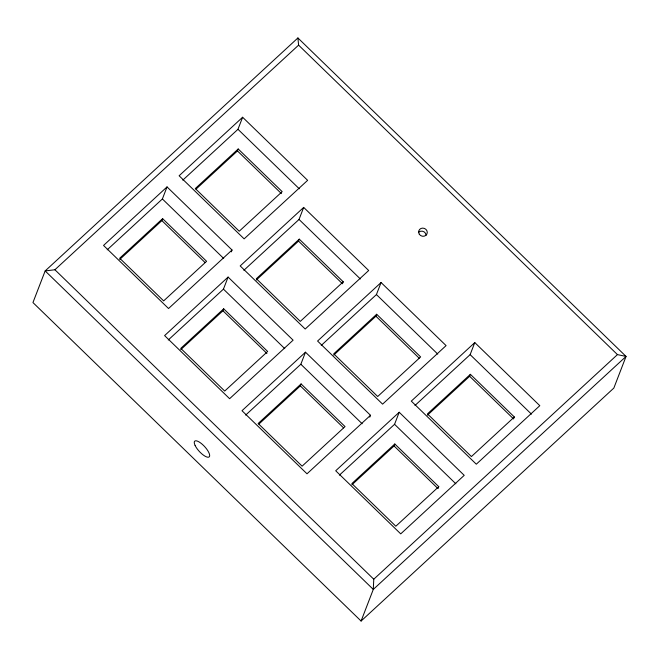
<?xml version="1.0" encoding="UTF-8"?>
<svg xmlns="http://www.w3.org/2000/svg" width="659" height="659" viewBox="0 0 659 659"><rect width="100%" height="100%" fill="white"/><g stroke="black" fill="none" stroke-linecap="round" stroke-linejoin="round"><path stroke-width="0.99" d="M297.909 37.958L298.601 45.141L54.911 269.753L45.158 270.931L373.291 589.418L626.05 356.437L617.45 354.608L373.768 579.22L373.291 589.418L361.091 621.042L32.95 302.563L45.158 270.931L297.909 37.958L626.05 356.437L613.842 388.069L361.091 621.042M107.203 249.819L162.386 198.96L167.032 186.909L232.042 250.008L231.325 251.862M119.691 259.489L161.875 220.608L162.633 218.648L206.588 261.318L163.654 300.891L119.699 258.221L162.633 218.648M182.79 180.154L237.973 129.288L242.619 117.244L307.629 180.335L244.135 238.863L179.124 175.764L242.619 117.244M196.036 189.125L237.462 150.936L238.212 148.983L282.176 191.645L239.242 231.218L195.286 188.556L238.212 148.983M168.267 339.986L223.45 289.12L228.096 277.077L293.107 340.168L229.612 398.695L164.602 335.596L228.096 277.077M180.755 349.649L222.94 310.768L223.698 308.816L267.653 351.478L224.719 391.051L180.764 348.389L223.698 308.816M243.855 270.314L299.038 219.455L303.684 207.404L368.694 270.503L305.199 329.022L240.189 265.931L303.684 207.404M256.343 279.976L298.527 241.103L299.277 239.143L343.24 281.805L342.738 283.115M245.659 415.096L300.842 364.238L305.488 352.186L370.498 415.285L369.781 417.139M258.905 424.066L300.331 385.886L301.089 383.925L345.044 426.595L302.11 466.168L258.155 423.498L301.089 383.925M321.246 345.423L376.429 294.565L381.075 282.522L446.085 345.613L382.591 404.14L317.58 341.041L381.075 282.522M333.734 355.094L375.918 316.213L376.668 314.261L420.631 356.923L377.698 396.496L333.734 353.834L376.668 314.261M339.377 475.164L394.56 424.305L399.206 412.254L464.216 475.345L400.721 533.872L335.711 470.773L399.206 412.254M351.865 484.826L394.049 445.954L394.799 443.993L438.762 486.655L438.26 487.965M414.964 405.491L470.139 354.633L474.793 342.581L539.803 405.68L476.309 464.2L411.298 401.109L474.793 342.581M427.452 415.162L469.636 376.281L470.386 374.32L514.349 416.99L513.839 418.292M167.032 186.909L103.545 245.436L168.547 308.527L232.042 250.008M299.277 239.143L256.351 278.716L300.306 321.378L343.24 281.805M305.488 352.186L241.993 410.714L307.003 473.805L370.498 415.285M394.799 443.993L351.873 483.566L395.828 526.228L438.762 486.655M470.386 374.32L427.452 413.893L471.416 456.555L514.349 416.99M298.601 45.141L617.45 354.608M237.973 129.288L299.285 188.803M470.139 354.633L531.459 414.14M237.462 150.936L281.418 193.606M469.636 376.281L513.592 418.943M299.038 219.455L360.349 278.963M376.429 294.565L437.741 354.081M298.527 241.103L342.482 283.765M375.918 316.213L419.14 358.166M162.386 198.96L223.698 258.468M394.56 424.305L455.871 483.813M161.875 220.608L205.097 262.562M394.049 445.954L438.004 488.616M223.45 289.12L284.762 348.636M300.842 364.238L362.153 423.745M222.94 310.768L266.895 353.438M300.331 385.886L343.553 427.839M54.911 269.753L373.768 579.22M418.589 232.306A4.366 4.053 21.1 0 1 426.118 235.222M419.313 234.242A4.366 4.053 21.1 0 0 426.801 234.25A4.366 4.053 21.1 0 0 422.749 228.105A4.366 4.053 21.1 0 0 419.313 234.242M195.13 445.525A10.701 3.6 47.3 0 0 208.491 457.206A10.701 3.6 47.3 0 0 202.255 444.273A10.701 3.6 47.3 0 0 195.13 445.525"/></g></svg>
